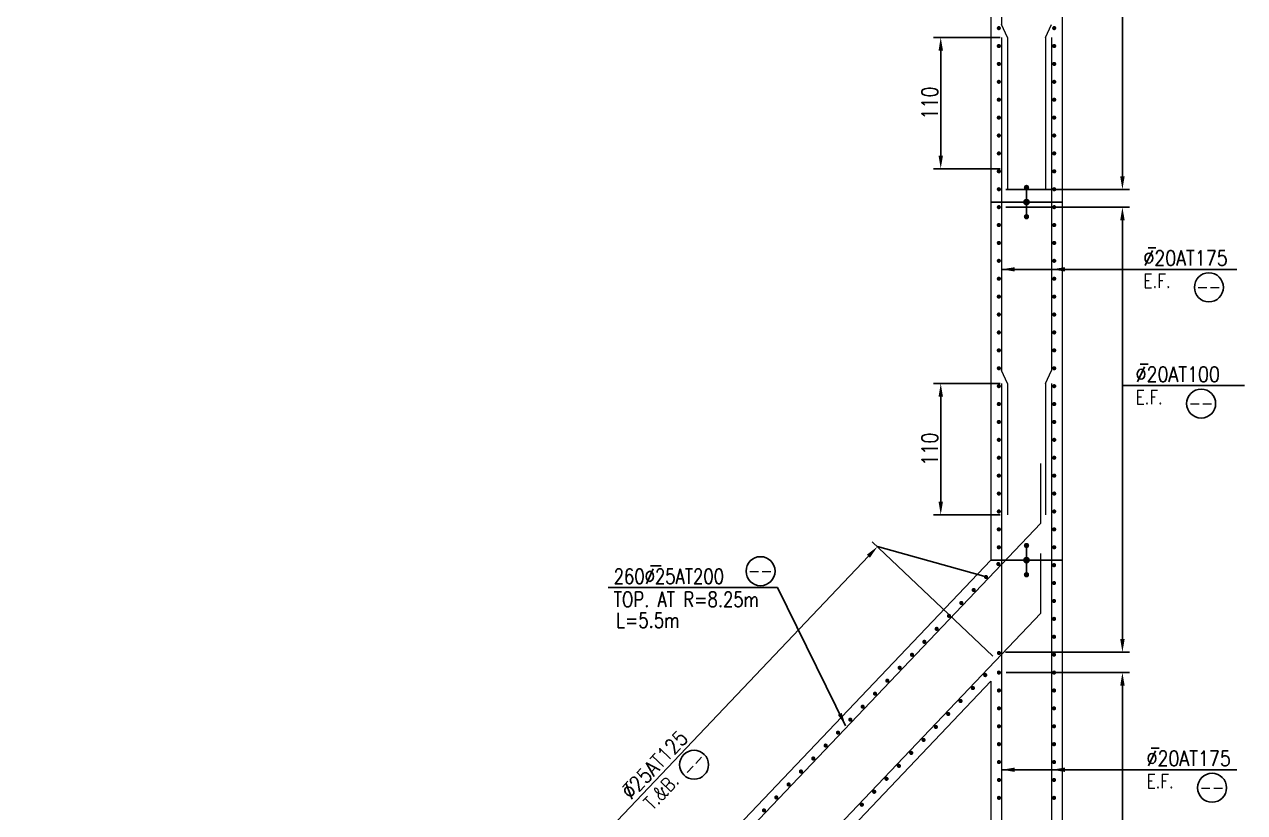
# Model space of a CAD drawing. Extents: x 0 to 9506, y 0 to 789.
# Drawn here: x 9475.7 to 9485.93, y 771.06 to 777.66 of the extents above; entities that cross this region are included whole.
import ezdxf
from ezdxf.enums import TextEntityAlignment as Align

# ---------------------------------------------------------------- set-up
doc = ezdxf.new("R2010")
doc.units = 0
doc.header["$LTSCALE"] = 3
doc.header["$MEASUREMENT"] = 0
doc.layers.get('0').update_dxf_attribs({"linetype": 'CONTINUOUS'})
doc.layers.get('DEFPOINTS').update_dxf_attribs({"linetype": 'CONTINUOUS'})
for name, color, linetype in [('1WALL', 3, 'CONTINUOUS'), ('DIM', 7, 'CONTINUOUS'), ('FORM', 3, 'CONTINUOUS'), ('p', 11, 'CONTINUOUS')]:
    doc.layers.add(name, color=color, linetype=linetype)
doc.styles.add('ROMANS', font='ROMANS.shx', dxfattribs={"width": 0.8})
doc.dimstyles.new('100 GHA', dxfattribs={"dimtxt": 0.135, "dimasz": 0.11, "dimexe": 0.06, "dimexo": 0.06, "dimgap": 0.025, "dimtad": 1, "dimdec": 0, "dimlfac": 100, "dimzin": 0, "dimdsep": 46, "dimtxsty": 'ROMANS', "dimcen": 0.5, "dimclrd": 1, "dimclre": 1, "dimclrt": 2, "dimadec": 0, "dimazin": 0, "dimtfac": 1, "dimtdec": 0, "dimtmove": 2, "dimatfit": 3, "dimfxl": 0.15, "dimtolj": 1, "dimtzin": 0, "dimlwd": -1, "dimlwe": -1, "dimarcsym": 0})

# ---------------------------------------------------------------- blocks, each defined once
blk = doc.blocks.new('*D25')
at = {"layer": '1WALL', "color": 1, "transparency": 16777216}
for p, q in [((9483.815, 772.369), (9482.805, 773.328)), ((9479.302, 769.554), (9482.773, 773.207)), ((9480.192, 768.557), (9479.183, 769.516))]:
    blk.add_line(p, q, dxfattribs=at)
for points in [[(9482.76, 773.22), (9482.786, 773.195), (9482.849, 773.287)], [(9479.288, 769.567), (9479.315, 769.542), (9479.226, 769.475)]]:
    blk.add_solid(points, dxfattribs=at)
at = {"layer": 'DEFPOINTS', "color": 0, "transparency": 16777216}
for p in [(9482.849, 773.287), (9483.858, 772.328), (9480.235, 768.516)]:
    blk.add_point(p, dxfattribs=at)
blk = doc.blocks.new('*D27')
at = {"layer": '1WALL', "color": 1, "transparency": 16777216}
for p, q in [((9483.927, 772.232), (9484.962, 772.232)), ((9484.902, 772.122), (9484.902, 769.342)), ((9483.918, 769.232), (9484.962, 769.232))]:
    blk.add_line(p, q, dxfattribs=at)
for points in [[(9484.884, 772.122), (9484.921, 772.122), (9484.902, 772.232)], [(9484.884, 769.342), (9484.921, 769.342), (9484.902, 769.232)]]:
    blk.add_solid(points, dxfattribs=at)
at = {"layer": 'DEFPOINTS', "color": 0, "transparency": 16777216}
for p in [(9483.867, 772.232), (9483.858, 769.232), (9484.902, 769.232)]:
    blk.add_point(p, dxfattribs=at)
at = {"layer": '1WALL', "color": 2, "transparency": 16777216, "insert": (9484.81, 770.732), "char_height": 0.135, "attachment_point": 5, "rotation": 90, "style": 'ROMANS'}
blk.add_mtext('\\A1;    ', dxfattribs=at)
blk = doc.blocks.new('*D28')
at = {"layer": '1WALL', "color": 1, "transparency": 16777216}
for p, q in [((9483.926, 776.132), (9484.962, 776.132)), ((9484.902, 776.022), (9484.902, 772.512)), ((9483.921, 772.402), (9484.962, 772.402))]:
    blk.add_line(p, q, dxfattribs=at)
for points in [[(9484.884, 776.022), (9484.921, 776.022), (9484.902, 776.132)], [(9484.884, 772.512), (9484.921, 772.512), (9484.902, 772.402)]]:
    blk.add_solid(points, dxfattribs=at)
at = {"layer": 'DEFPOINTS', "color": 0, "transparency": 16777216}
for p in [(9483.866, 776.132), (9483.861, 772.402), (9484.902, 772.402)]:
    blk.add_point(p, dxfattribs=at)
at = {"layer": '1WALL', "color": 2, "transparency": 16777216, "insert": (9484.81, 774.267), "char_height": 0.135, "attachment_point": 5, "rotation": 90, "style": 'ROMANS'}
blk.add_mtext('\\A1;  ', dxfattribs=at)
blk = doc.blocks.new('*D29')
at = {"layer": '1WALL', "color": 1, "transparency": 16777216}
for p, q in [((9483.921, 780.666), (9484.962, 780.666)), ((9484.902, 776.39), (9484.902, 780.556)), ((9483.926, 776.28), (9484.962, 776.28))]:
    blk.add_line(p, q, dxfattribs=at)
for points in [[(9484.884, 780.556), (9484.921, 780.556), (9484.902, 780.666)], [(9484.884, 776.39), (9484.921, 776.39), (9484.902, 776.28)]]:
    blk.add_solid(points, dxfattribs=at)
at = {"layer": 'DEFPOINTS', "color": 0, "transparency": 16777216}
for p in [(9483.861, 780.666), (9484.902, 780.666), (9483.866, 776.28)]:
    blk.add_point(p, dxfattribs=at)
at = {"layer": '1WALL', "color": 2, "transparency": 16777216, "insert": (9484.81, 778.473), "char_height": 0.135, "attachment_point": 5, "rotation": 90, "style": 'ROMANS'}
blk.add_mtext('\\A1;  ', dxfattribs=at)
blk = doc.blocks.new('*D30')
at = {"layer": '1WALL', "color": 1, "transparency": 16777216}
for p, q in [((9483.878, 777.554), (9483.319, 777.554)), ((9483.379, 777.444), (9483.379, 776.564)), ((9483.878, 776.454), (9483.319, 776.454))]:
    blk.add_line(p, q, dxfattribs=at)
for points in [[(9483.361, 777.444), (9483.398, 777.444), (9483.379, 777.554)], [(9483.361, 776.564), (9483.398, 776.564), (9483.379, 776.454)]]:
    blk.add_solid(points, dxfattribs=at)
at = {"layer": 'DEFPOINTS', "color": 0, "transparency": 16777216}
for p in [(9483.938, 777.554), (9483.379, 776.454), (9483.938, 776.454)]:
    blk.add_point(p, dxfattribs=at)
at = {"layer": '1WALL', "color": 2, "transparency": 16777216, "insert": (9483.287, 777.004), "char_height": 0.135, "attachment_point": 5, "rotation": 90, "style": 'ROMANS'}
blk.add_mtext('\\A1;110', dxfattribs=at)
blk = doc.blocks.new('*D31')
at = {"layer": '1WALL', "color": 1, "transparency": 16777216}
for p, q in [((9483.878, 774.654), (9483.319, 774.654)), ((9483.379, 774.544), (9483.379, 773.664)), ((9483.878, 773.554), (9483.319, 773.554))]:
    blk.add_line(p, q, dxfattribs=at)
for points in [[(9483.361, 774.544), (9483.398, 774.544), (9483.379, 774.654)], [(9483.361, 773.664), (9483.398, 773.664), (9483.379, 773.554)]]:
    blk.add_solid(points, dxfattribs=at)
at = {"layer": 'DEFPOINTS', "color": 0, "transparency": 16777216}
for p in [(9483.938, 774.654), (9483.379, 773.554), (9483.938, 773.554)]:
    blk.add_point(p, dxfattribs=at)
at = {"layer": '1WALL', "color": 2, "transparency": 16777216, "insert": (9483.287, 774.104), "char_height": 0.135, "attachment_point": 5, "rotation": 90, "style": 'ROMANS'}
blk.add_mtext('\\A1;110', dxfattribs=at)

msp = doc.modelspace()

# ---------------------------------------------------------------- linework, layer by layer
at = {"color": 3}
for p, q in [((9483.7981, 776.1741), (9484.3981, 776.1741)), ((9483.7981, 773.1741), (9484.3981, 773.1741))]:
    msp.add_line(p, q, dxfattribs=at)
at = {"color": 1, "const_width": 0.0175}
for points in [[(9483.8657, 777.6406, 1), (9483.8669, 777.6232, 1)], [(9484.3309, 777.6406, -1), (9484.3298, 777.6232, -1)], [(9483.8657, 777.4906, 1), (9483.8669, 777.4732, 1)], [(9484.3309, 777.4906, -1), (9484.3298, 777.4732, -1)], [(9483.8657, 777.3406, 1), (9483.8669, 777.3232, 1)], [(9484.3309, 777.3406, -1), (9484.3298, 777.3232, -1)], [(9483.8657, 777.1906, 1), (9483.8669, 777.1732, 1)], [(9484.3309, 777.1906, -1), (9484.3298, 777.1732, -1)], [(9483.8657, 777.0406, 1), (9483.8669, 777.0232, 1)], [(9484.3309, 777.0406, -1), (9484.3298, 777.0232, -1)], [(9483.8657, 776.8906, 1), (9483.8669, 776.8732, 1)], [(9484.3309, 776.8906, -1), (9484.3298, 776.8732, -1)], [(9483.8657, 776.7406, 1), (9483.8669, 776.7232, 1)], [(9484.3309, 776.7406, -1), (9484.3298, 776.7232, -1)], [(9483.8657, 776.5906, 1), (9483.8669, 776.5732, 1)], [(9484.3309, 776.5906, -1), (9484.3298, 776.5732, -1)], [(9483.8657, 776.4406, 1), (9483.8669, 776.4232, 1)], [(9484.3309, 776.4406, -1), (9484.3298, 776.4232, -1)], [(9483.8657, 776.2906, 1), (9483.8669, 776.2732, 1)], [(9484.3309, 776.2906, -1), (9484.3298, 776.2732, -1)], [(9483.8657, 776.1406, 1), (9483.8669, 776.1232, 1)], [(9484.3309, 776.1406, -1), (9484.3298, 776.1232, -1)], [(9483.8657, 775.9906, 1), (9483.8669, 775.9732, 1)], [(9484.3309, 775.9906, -1), (9484.3298, 775.9732, -1)], [(9483.8657, 775.8406, 1), (9483.8669, 775.8232, 1)], [(9484.3309, 775.8406, -1), (9484.3298, 775.8232, -1)], [(9483.8657, 775.6906, 1), (9483.8669, 775.6732, 1)], [(9484.3309, 775.6906, -1), (9484.3298, 775.6732, -1)], [(9483.8657, 775.5406, 1), (9483.8669, 775.5232, 1)], [(9484.3309, 775.5406, -1), (9484.3298, 775.5232, -1)], [(9483.8657, 775.3906, 1), (9483.8669, 775.3732, 1)], [(9484.3309, 775.3906, -1), (9484.3298, 775.3732, -1)], [(9483.8657, 775.2406, 1), (9483.8669, 775.2232, 1)], [(9484.3309, 775.2406, -1), (9484.3298, 775.2232, -1)], [(9483.8657, 775.0906, 1), (9483.8669, 775.0732, 1)], [(9484.3309, 775.0906, -1), (9484.3298, 775.0732, -1)], [(9483.8657, 774.9406, 1), (9483.8669, 774.9232, 1)], [(9484.3309, 774.9406, -1), (9484.3298, 774.9232, -1)], [(9483.8657, 774.7906, 1), (9483.8669, 774.7732, 1)], [(9484.3309, 774.7906, -1), (9484.3298, 774.7732, -1)], [(9483.8657, 774.6406, 1), (9483.8669, 774.6232, 1)], [(9484.3309, 774.6406, -1), (9484.3298, 774.6232, -1)], [(9483.8657, 774.4906, 1), (9483.8669, 774.4732, 1)], [(9484.3309, 774.4906, -1), (9484.3298, 774.4732, -1)], [(9483.8657, 774.3406, 1), (9483.8669, 774.3232, 1)], [(9484.3309, 774.3406, -1), (9484.3298, 774.3232, -1)], [(9483.8657, 774.1906, 1), (9483.8669, 774.1732, 1)], [(9484.3309, 774.1906, -1), (9484.3298, 774.1732, -1)], [(9483.8657, 774.0406, 1), (9483.8669, 774.0232, 1)], [(9484.3309, 774.0406, -1), (9484.3298, 774.0232, -1)], [(9483.8657, 773.8906, 1), (9483.8669, 773.8732, 1)], [(9484.3309, 773.8906, -1), (9484.3298, 773.8732, -1)], [(9483.8657, 773.7406, 1), (9483.8669, 773.7232, 1)], [(9484.3309, 773.7406, -1), (9484.3298, 773.7232, -1)], [(9483.8657, 773.5906, 1), (9483.8669, 773.5732, 1)], [(9484.3309, 773.5906, -1), (9484.3298, 773.5732, -1)], [(9483.8657, 773.4406, 1), (9483.8669, 773.4232, 1)], [(9484.3309, 773.4406, -1), (9484.3298, 773.4232, -1)], [(9483.8657, 773.2906, 1), (9483.8669, 773.2732, 1)], [(9484.3309, 773.2906, -1), (9484.3298, 773.2732, -1)], [(9483.8536, 773.1404, 1), (9483.871, 773.1424, 1)], [(9483.7502, 773.0318, 1), (9483.7676, 773.0338, 1)], [(9484.3296, 773.1406, -1), (9484.3285, 773.1232, -1)], [(9484.3296, 772.9906, -1), (9484.3285, 772.9732, -1)], [(9483.6468, 772.9231, 1), (9483.6641, 772.9251, 1)], [(9484.3296, 772.8406, -1), (9484.3285, 772.8232, -1)], [(9483.5433, 772.8145, 1), (9483.5607, 772.8165, 1)], [(9483.4399, 772.7058, 1), (9483.4573, 772.7078, 1)], [(9484.3296, 772.6906, -1), (9484.3285, 772.6732, -1)], [(9483.3365, 772.5972, 1), (9483.3539, 772.5992, 1)], [(9484.3296, 772.5406, -1), (9484.3285, 772.5232, -1)], [(9484.3296, 772.5406, -1), (9484.3285, 772.5232, -1)], [(9483.2331, 772.4885, 1), (9483.2505, 772.4905, 1)], [(9483.1297, 772.3799, 1), (9483.1471, 772.3819, 1)], [(9483.8666, 772.4046, 1), (9483.8677, 772.3871, 1)], [(9484.3296, 772.3906, -1), (9484.3285, 772.3732, -1)], [(9484.3296, 772.3906, -1), (9484.3285, 772.3732, -1)], [(9483.0263, 772.2712, 1), (9483.0437, 772.2732, 1)], [(9483.8666, 772.2406, 1), (9483.8677, 772.2232, 1)], [(9484.3296, 772.2406, -1), (9484.3285, 772.2232, -1)], [(9482.9229, 772.1626, 1), (9482.9402, 772.1646, 1)], [(9483.7517, 772.202, -1), (9483.7528, 772.2195, -1)], [(9482.8194, 772.0539, 1), (9482.8368, 772.0559, 1)], [(9483.6483, 772.0934, -1), (9483.6494, 772.1108, -1)], [(9483.8666, 772.0732, -1), (9483.8677, 772.0906, -1)], [(9484.3296, 772.0732, 1), (9484.3285, 772.0906, 1)], [(9482.716, 771.9453, 1), (9482.7334, 771.9473, 1)], [(9483.5449, 771.9847, -1), (9483.546, 772.0022, -1)], [(9483.8666, 771.9232, -1), (9483.8677, 771.9406, -1)], [(9484.3296, 771.9232, 1), (9484.3285, 771.9406, 1)], [(9482.6126, 771.8366, 1), (9482.63, 771.8386, 1)], [(9483.4415, 771.8761, -1), (9483.4426, 771.8935, -1)], [(9482.5092, 771.728, 1), (9482.5266, 771.73, 1)], [(9483.338, 771.7674, -1), (9483.3392, 771.7849, -1)], [(9483.8666, 771.7732, -1), (9483.8677, 771.7906, -1)], [(9484.3296, 771.7732, 1), (9484.3285, 771.7906, 1)], [(9482.4058, 771.6193, 1), (9482.4232, 771.6213, 1)], [(9483.2346, 771.6588, -1), (9483.2357, 771.6762, -1)], [(9483.8666, 771.6232, -1), (9483.8677, 771.6406, -1)], [(9484.3296, 771.6232, 1), (9484.3285, 771.6406, 1)], [(9482.3024, 771.5107, 1), (9482.3197, 771.5127, 1)], [(9483.1312, 771.5501, -1), (9483.1323, 771.5676, -1)], [(9482.1989, 771.402, 1), (9482.2163, 771.404, 1)], [(9483.0278, 771.4415, -1), (9483.0289, 771.4589, -1)], [(9483.8666, 771.4732, -1), (9483.8677, 771.4906, -1)], [(9484.3296, 771.4732, 1), (9484.3285, 771.4906, 1)], [(9482.0955, 771.2934, 1), (9482.1129, 771.2953, 1)], [(9482.9244, 771.3328, -1), (9482.9255, 771.3503, -1)], [(9483.8666, 771.3232, -1), (9483.8677, 771.3406, -1)], [(9484.3296, 771.3232, 1), (9484.3285, 771.3406, 1)], [(9482.821, 771.2241, -1), (9482.8221, 771.2416, -1)], [(9481.9921, 771.1847, 1), (9482.0095, 771.1867, 1)], [(9482.7175, 771.1155, -1), (9482.7187, 771.133, -1)], [(9483.8666, 771.1732, -1), (9483.8677, 771.1906, -1)], [(9484.3296, 771.1732, 1), (9484.3285, 771.1906, 1)], [(9481.8887, 771.0761, 1), (9481.9061, 771.078, 1)]]:
    msp.add_lwpolyline(points, format="xyb", close=True, dxfattribs=at)
at = {"color": 1}
for centre in [(9485.6271, 775.4598), (9485.562, 774.4858), (9481.8687, 773.0815), (9481.3112, 771.4596), (9485.6537, 771.2668)]:
    msp.add_circle(centre, 0.1215, dxfattribs=at)
at = {"layer": '1WALL', "color": 1}
for p, q in [((9484.9023, 774.6367), (9485.9263, 774.6367)), ((9483.7589, 773.0328), (9482.8489, 773.287))]:
    msp.add_line(p, q, dxfattribs=at)
at = {"layer": 'DIM', "color": 3}
for p, q in [((9484.0981, 776.1741), (9484.0981, 776.2966)), ((9484.0981, 776.1741), (9484.0981, 776.0517)), ((9484.0981, 773.1741), (9484.0981, 773.2966)), ((9484.0981, 773.1741), (9484.0981, 773.0517))]:
    msp.add_line(p, q, dxfattribs=at)
for points, const_width in [([(9484.1093, 776.2966, -1), (9484.0869, 776.2966, -1)], 0.0224), ([(9484.1121, 776.1741, -1), (9484.0841, 776.1741, -1)], 0.028), ([(9484.1093, 776.0517, 1), (9484.0869, 776.0517, 1)], 0.0224), ([(9484.1093, 773.2966, -1), (9484.0869, 773.2966, -1)], 0.0224), ([(9484.1121, 773.1741, -1), (9484.0841, 773.1741, -1)], 0.028), ([(9484.1093, 773.0517, 1), (9484.0869, 773.0517, 1)], 0.0224)]:
    msp.add_lwpolyline(points, format="xyb", close=True, dxfattribs=dict(at, const_width=const_width))
at = {"layer": 'FORM', "color": 2}
for p, q in [((9485.1173, 775.7906), (9485.1834, 775.7906)), ((9485.0523, 774.8165), (9485.1183, 774.8165)), ((9480.9463, 773.1277), (9481.0362, 773.1277)), ((9485.1439, 771.5976), (9485.21, 771.5976)), ((9480.7562, 771.3207), (9480.7107, 771.2728))]:
    msp.add_line(p, q, dxfattribs=at)
at = {"layer": 'p', "color": 4, "lineweight": 20}
for p, q in [((9483.8881, 780.6055), (9483.8881, 777.663)), ((9483.9381, 777.5541), (9483.8881, 777.663)), ((9484.2581, 777.5541), (9484.3081, 777.663)), ((9483.8881, 777.5541), (9483.8881, 774.763)), ((9483.9381, 777.5541), (9483.9381, 776.2741)), ((9484.2581, 777.5541), (9484.2581, 776.2741)), ((9484.3081, 777.5541), (9484.3081, 774.763)), ((9483.9381, 774.6541), (9483.8881, 774.763)), ((9484.2581, 774.6541), (9484.3081, 774.763)), ((9483.8881, 774.6541), (9483.8881, 770.7629)), ((9483.9381, 774.6541), (9483.9381, 773.5541)), ((9484.2581, 774.6541), (9484.2581, 773.5541)), ((9484.3081, 774.6541), (9484.3081, 770.7629)), ((9484.2181, 773.4848), (9484.2181, 773.9841)), ((9484.2181, 773.4848), (9480.8571, 769.9537)), ((9484.2181, 772.7306), (9484.2181, 773.23)), ((9484.2181, 772.7306), (9481.2338, 769.5952))]:
    msp.add_line(p, q, dxfattribs=at)
at = {"layer": 'p', "color": 2, "lineweight": 20}
for p, q in [((9484.3981, 780.5064), (9484.3981, 768.414)), ((9483.7981, 779.8857), (9483.7981, 773.1741)), ((9483.7981, 773.1741), (9475.6981, 764.664)), ((9483.7981, 772.1588), (9480.8799, 769.0928)), ((9483.7981, 772.1588), (9483.7981, 769.0928))]:
    msp.add_line(p, q, dxfattribs=at)

# ---------------------------------------------------------------- texts
at = {"layer": 'FORM', "color": 2, "style": 'ROMANS'}
for s, height, rotation, width, p in [('%%C20AT175', 0.126, 0.00143, 0.85, (9485.0777, 775.6424)), ('E.F.', 0.117, 0.00143, 0.8, (9485.0777, 775.4562)), ('%%C20AT100', 0.126, 0.00143, 0.85, (9485.0126, 774.6684)), ('E.F.', 0.117, 0.00143, 0.8, (9485.0126, 774.4822)), ('260%%C25AT200', 0.126, 0.00143, 0.8, (9480.638, 772.9753)), ('TOP. AT R=8.25m  ', 0.126, 0.00143, 0.8, (9480.638, 772.7815)), ('L=5.5m', 0.126, 0.00143, 0.8, (9480.6588, 772.6074)), ('%%C25AT125', 0.126, 46.41299, 0.85, (9480.7827, 771.1592)), ('%%C20AT175', 0.126, 0.00143, 0.85, (9485.1043, 771.4494)), ('T.&B.', 0.117, 46.41299, 0.8, (9480.9632, 771.0723)), ('E.F.', 0.117, 0.00143, 0.8, (9485.1043, 771.2632))]:
    msp.add_text(s, height=height, rotation=rotation, dxfattribs=dict(at, width=width)).set_placement(p)
at = {"layer": 'FORM', "color": 2, "style": 'ROMANS', "width": 0.8}
for rotation, p in [(0.00143, (9485.6253, 775.4074)), (0.00143, (9485.5603, 774.4333)), (0.00143, (9481.8669, 773.029)), (46.41299, (9481.3504, 771.4247)), (0.00143, (9485.652, 771.2144))]:
    msp.add_text('--', height=0.117, rotation=rotation, dxfattribs=at).set_placement(p, align=Align.CENTER)

# ---------------------------------------------------------------- dimensions: what is measured, and where the dimension line sits
at = {"layer": '1WALL'}
for base, p1, p2, angle, text, picture, middle in [((9484.9023, 780.6661), (9483.8663, 776.2802), (9483.8612, 780.6661), 270, '  ', '*D29', (9484.8098, 778.4732)), ((9484.9023, 772.4018), (9483.8663, 776.1319), (9483.8613, 772.4018), 90, '  ', '*D28', (9484.8098, 774.2669)), ((9484.9023, 769.2325), (9483.8671, 772.2319), (9483.8584, 769.2325), 90, '    ', '*D27', (9484.8098, 770.7322))]:
    dim = msp.add_linear_dim(base=base, p1=p1, p2=p2, angle=angle, text=text, dimstyle='100 GHA', dxfattribs=at)
    dim.commit()
    dim.dimension.update_dxf_attribs({"geometry": picture, "text_midpoint": middle})
for base, p1, p2, picture, middle in [((9483.3795, 776.4541), (9483.9381, 777.5541), (9483.9381, 776.4541), '*D30', (9483.287, 777.0041)), ((9483.3795, 773.5541), (9483.9381, 774.6541), (9483.9381, 773.5541), '*D31', (9483.287, 774.1041))]:
    dim = msp.add_linear_dim(base=base, p1=p1, p2=p2, angle=90, dimstyle='100 GHA', dxfattribs=at)
    dim.commit()
    dim.dimension.update_dxf_attribs({"geometry": picture, "text_midpoint": middle})
dim = msp.add_aligned_dim(p1=(9480.2351, 768.5156), p2=(9483.858, 772.328), distance=1.3921, text=' ', dimstyle='100 GHA', dxfattribs=at)
dim.commit()
dim.dimension.update_dxf_attribs({"geometry": '*D25', "text_midpoint": (9481.0375, 771.3808)})

# ---------------------------------------------------------------- leaders
for points in [[(9483.89, 775.6107), (9485.8613, 775.6107)], [(9484.31, 775.6107), (9485.8613, 775.6107)], [(9482.5821, 771.7867), (9482.0121, 772.9436), (9480.5924, 772.9436)], [(9483.89, 771.4177), (9485.8613, 771.4177)], [(9484.31, 771.4177), (9485.8613, 771.4177)]]:
    msp.add_leader(points, dimstyle='100 GHA', override={"dimgap": 0.025, "dimtad": 0}, dxfattribs=at)

doc.saveas('drawing.dxf')
